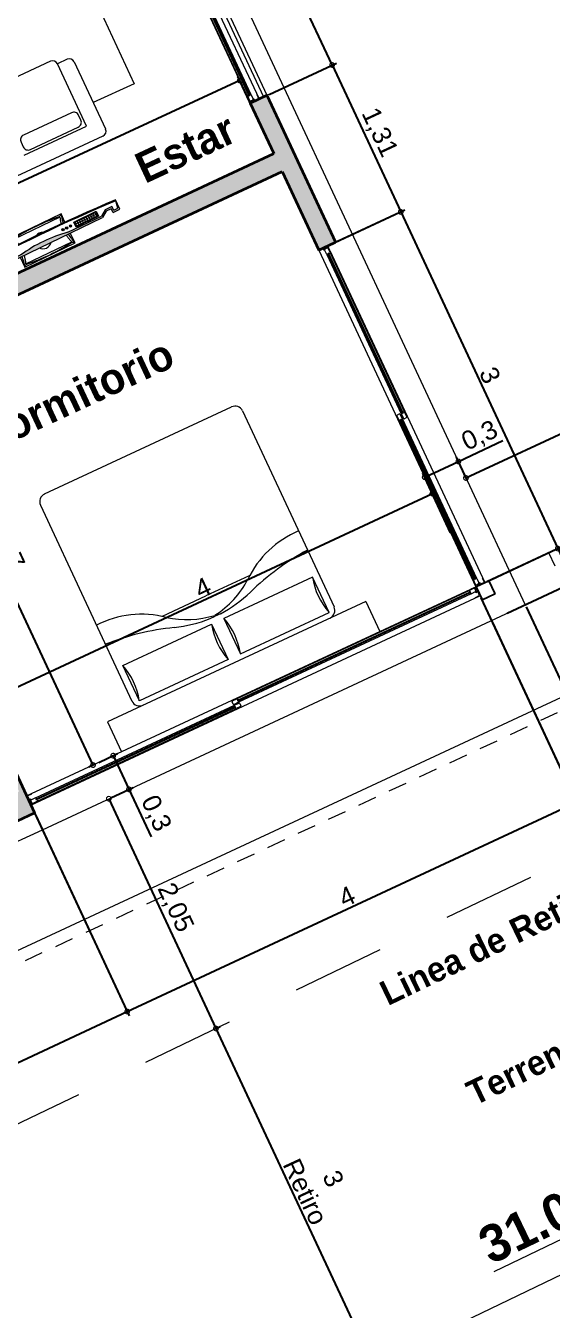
# Model space of a CAD drawing. Header units: millimetres. Extents: x 110427 to 125914, y 76277 to 76441.
# Drawn here: x 114100.36 to 114104.61, y 76373.42 to 76383.8 of the extents above; entities that cross this region are included whole.
import ezdxf

# ---------------------------------------------------------------- set-up
doc = ezdxf.new("R2010")
doc.units = ezdxf.units.MM
for name, pattern in [('CENTER', [50.8, 31.75, -6.35, 6.35, -6.35]), ('HIDDEN2', [4.7625, 3.175, -1.5875]), ('JIS_02_0.7', [1.35, 0.75, -0.6])]:
    doc.linetypes.add(name, pattern=pattern)
for name, color, linetype, lineweight in [('0.15', 6, 'Continuous', 15), ('04_CIVIL A CONSTRUIR', 250, 'Continuous', 35), ('06_CIVIL VISTAS GRUESA', 244, 'Continuous', 13), ('07_CIVIL VISTAS MEDIA', 143, 'Continuous', 9), ('08_CIVIL VISTAS FINO', 251, 'Continuous', 5), ('09_CIVIL PROYECCIONES', 230, 'JIS_02_0.7', 5), ('10_CIVIL EJES', 230, 'CENTER', 15), ('11_CARPINTERIA Y MOBILIARIO', 141, 'Continuous', 9), ('12_HATCH', 8, 'Continuous', 9), ('12_TEXTOS', 4, 'Continuous', 40), ('13_COTAS', 8, 'Continuous', 9)]:
    doc.layers.add(name, color=color, linetype=linetype, lineweight=lineweight)
doc.styles.add('JDS1', font='GOTHICB.TTF')
doc.styles.add('Swis721 BT', font='swiss.ttf')
doc.dimstyles.new('ISO-23', dxfattribs={"dimscale": 0.03, "dimtxt": 5, "dimasz": 2.5, "dimexe": 1.25, "dimexo": 0.625, "dimtad": 1, "dimtxsty": 'Swis721 BT', "dimblk": 'DOTSMALL', "dimcen": 2.5, "dimclrt": 150, "dimadec": 0, "dimazin": 0, "dimtfac": 1, "dimtmove": 0, "dimatfit": 3, "dimfxl": 0, "dimarcsym": 0})
pattern_1 = [(0, (-691.6089, -394.825658), (0, 0.02), []), (90, (-691.6089, -394.825658), (-0.02, 1e-18), [])]

# ---------------------------------------------------------------- blocks, each defined once
blk = doc.blocks.new('LCD')
at = {"lineweight": 5, "ltscale": 0.5}
for points in [[(0.211, -0.102), (0.511, -0.102), (0.559, -0.135), (0.621, -0.135), (0.621, -0.102), (0.657, -0.102), (0.67, -0.171), (0.67, -0.089), (0.609, -0.089), (0.609, -0.122), (0.563, -0.122), (0.515, -0.089), (-0.515, -0.089), (-0.563, -0.122), (-0.609, -0.122), (-0.609, -0.089), (-0.67, -0.089), (-0.67, -0.171), (-0.657, -0.102), (-0.621, -0.102), (-0.621, -0.135), (-0.559, -0.135), (-0.511, -0.102), (-0.211, -0.102, 0.093379)], [(0.67, -0.171), (0.669, -0.163, -0.02674), (-0.669, -0.163), (-0.67, -0.171, 0.026795)], [(-0.242, -0.138, 1), (-0.26, -0.138, 1)], [(-0.208, -0.138, 1), (-0.227, -0.138, 1)], [(-0.175, -0.138, 1), (-0.193, -0.138, 1)]]:
    blk.add_hatch(color=98, dxfattribs=at).paths.add_polyline_path(points)
h = blk.add_hatch(color=98, dxfattribs=at)
h.paths.add_polyline_path([(-0.49, -0.156), (-0.288, -0.156), (-0.288, -0.111), (-0.49, -0.111)])
h.paths.add_polyline_path([(-0.485, -0.151), (-0.293, -0.151), (-0.293, -0.117), (-0.485, -0.117)], flags=16)
h = blk.add_hatch(dxfattribs=at)
h.set_pattern_fill('_USER', color=256, scale=0.02, style=0, double=1, pattern_type=0)
h.set_pattern_definition(pattern_1)
h.paths.add_polyline_path([(-0.485, -0.151), (-0.293, -0.151), (-0.293, -0.117), (-0.485, -0.117)])
h = blk.add_hatch(dxfattribs=at)
h.set_pattern_fill('_USER', color=256, scale=0.02, style=0, double=1, pattern_type=0)
h.set_pattern_definition(pattern_1)
h.paths.add_polyline_path([(0.485, -0.117), (0.293, -0.117), (0.293, -0.151), (0.485, -0.151)])
at = {"lineweight": 18, "ltscale": 0.5}
for p, q in [((0.225, 0), (-0.225, 0)), ((-0.225, 0), (-0.225, -0.089)), ((0.225, -0.089), (0.225, 0)), ((-0.225, -0.187), (-0.225, -0.26)), ((0.225, -0.26), (0.225, -0.187)), ((-0.225, -0.26), (0.225, -0.26))]:
    blk.add_line(p, q, dxfattribs=at)
at = {"ltscale": 0.5}
for p, q in [((-0.609, -0.089), (-0.67, -0.089)), ((-0.67, -0.089), (-0.67, -0.171)), ((-0.657, -0.102), (-0.67, -0.171)), ((-0.621, -0.102), (-0.657, -0.102)), ((-0.621, -0.102), (-0.621, -0.135)), ((-0.609, -0.089), (-0.609, -0.122)), ((-0.563, -0.122), (-0.515, -0.089)), ((-0.559, -0.135), (-0.511, -0.102)), ((0.515, -0.089), (-0.515, -0.089)), ((-0.211, -0.102), (-0.511, -0.102)), ((0.211, -0.102), (0.511, -0.102)), ((0.559, -0.135), (0.511, -0.102)), ((0.563, -0.122), (0.515, -0.089)), ((0.67, -0.089), (0.609, -0.089)), ((0.609, -0.089), (0.609, -0.122)), ((0.621, -0.102), (0.657, -0.102)), ((0.621, -0.102), (0.621, -0.135)), ((0.657, -0.102), (0.67, -0.171)), ((0.67, -0.171), (0.67, -0.089)), ((-0.621, -0.135), (-0.559, -0.135)), ((-0.609, -0.122), (-0.563, -0.122)), ((0.621, -0.135), (0.559, -0.135)), ((0.609, -0.122), (0.563, -0.122))]:
    blk.add_line(p, q, dxfattribs=at)
at = {"linetype": 'HIDDEN2', "lineweight": 5, "ltscale": 0.5}
for p, q in [((0.205, -0.02), (-0.205, -0.02)), ((-0.205, -0.24), (0.205, -0.24))]:
    blk.add_line(p, q, dxfattribs=at)
at = {"ltscale": 0.5}
for points in [[(-0.49, -0.111), (-0.288, -0.111), (-0.288, -0.156), (-0.49, -0.156)], [(-0.485, -0.117), (-0.293, -0.117), (-0.293, -0.151), (-0.485, -0.151)], [(0.49, -0.111), (0.288, -0.111), (0.288, -0.156), (0.49, -0.156)], [(0.485, -0.117), (0.293, -0.117), (0.293, -0.151), (0.485, -0.151)]]:
    blk.add_lwpolyline(points, close=True, dxfattribs=at)
at = {"lineweight": 5, "ltscale": 0.5}
for centre in [(-0.251, -0.138), (-0.217, -0.138), (-0.184, -0.138)]:
    blk.add_circle(centre, 0.00921, dxfattribs=at)
at = {"lineweight": 18, "ltscale": 0.5}
for centre, start, end in [((-0.638, -0.13), 5.4428, 17.4923), ((0.638, -0.13), 162.5077, 174.5572), ((-0.638, -0.13), 342.5077, 352.3956), ((0.638, -0.13), 187.6044, 197.4923)]:
    blk.add_arc(centre, 0.433, start, end, dxfattribs=at)
at = {"lineweight": 5, "ltscale": 0.5}
for centre, radius, start, end in [((-0.2, 0.016), 0.03, 212.1251, 266.9871), ((0.2, 0.016), 0.03, 273.0129, 327.8749), ((0, 1.016), 1.138, 259.3305, 280.6695), ((0, -1.88), 1.877, 83.8464, 96.1536), ((0, -0.13), 0.0672, 37.6533, 142.3467), ((0, -0.13), 0.0672, 241.3543, 298.6457), ((-0.2, -0.276), 0.03, 93.0129, 147.8749), ((0, 1.62), 1.877, 263.8464, 276.1536), ((0.2, -0.276), 0.03, 32.1251, 86.9871)]:
    blk.add_arc(centre, radius, start, end, dxfattribs=at)
at = {"linetype": 'HIDDEN2', "lineweight": 5, "ltscale": 0.5}
for centre, radius, start, end in [((-0.491, -0.13), 0.306, 7.7055, 21.071), ((0.497, -0.13), 0.312, 159.3448, 172.4407), ((-0.491, -0.13), 0.306, 338.929, 349.1614), ((0.497, -0.13), 0.312, 190.6309, 200.6552)]:
    blk.add_arc(centre, radius, start, end, dxfattribs=at)
at = {"ltscale": 0.5}
for centre, start, end in [((0, 12.322), 266.9302, 273.0698), ((0, 12.33), 266.9365, 273.0635)]:
    blk.add_arc(centre, 12.511, start, end, dxfattribs=at)
blk = doc.blocks.new('_DotSmall')
at = {"color": 0, "linetype": 'ByBlock', "const_width": 0.5}
blk.add_lwpolyline([(-0.0625, 0, 1), (0.0625, 0, 1)], format="xyb", close=True, dxfattribs=at)
blk = doc.blocks.new('*D297')
at = {"layer": '13_COTAS', "color": 0, "lineweight": -2}
for p, q in [((114100.021, 76378.329), (114103.647, 76380.02)), ((114103.65, 76380.012), (114103.631, 76380.054)), ((114100.111, 76378.138), (114100.006, 76378.363))]:
    blk.add_line(p, q, dxfattribs=at)
at = {"layer": 'Defpoints', "color": 0}
for p in [(114103.647, 76380.02), (114103.658, 76379.995), (114100.119, 76378.121)]:
    blk.add_point(p, dxfattribs=at)
at = {"layer": '13_COTAS', "color": 0, "lineweight": -2, "xscale": 0.075, "yscale": 0.075, "zscale": 0.075}
for p, rotation in [((114103.647, 76380.02), 24.99999753929703), ((114100.021, 76378.329), 204.999997539297)]:
    blk.add_blockref('_DotSmall', p, dxfattribs=dict(at, rotation=rotation))
at = {"layer": '13_COTAS', "color": 150, "insert": (114101.794, 76379.259), "char_height": 0.15, "attachment_point": 5, "rotation": 25, "style": 'Swis721 BT'}
blk.add_mtext('4', dxfattribs=at)
blk = doc.blocks.new('*D243')
at = {"layer": '13_COTAS', "color": 0, "lineweight": -2}
for p, q in [((114103.857, 76380.279), (114104.217, 76380.448)), ((114103.925, 76380.133), (114103.841, 76380.313)), ((114103.794, 76379.704), (114103.569, 76380.186)), ((114103.585, 76380.152), (114103.857, 76380.279))]:
    blk.add_line(p, q, dxfattribs=at)
at = {"layer": 'Defpoints', "color": 0}
for p in [(114103.857, 76380.279), (114103.933, 76380.116), (114103.802, 76379.687)]:
    blk.add_point(p, dxfattribs=at)
at = {"layer": '13_COTAS', "color": 0, "lineweight": -2, "xscale": 0.075, "yscale": 0.075, "zscale": 0.075}
for p, rotation in [((114103.857, 76380.279), 24.99999753929703), ((114103.585, 76380.152), 204.999997539297)]:
    blk.add_blockref('_DotSmall', p, dxfattribs=dict(at, rotation=rotation))
at = {"layer": '13_COTAS', "color": 150, "insert": (114104.032, 76380.481), "char_height": 0.15, "attachment_point": 5, "rotation": 25, "style": 'Swis721 BT'}
blk.add_mtext('0,3', dxfattribs=at)
blk = doc.blocks.new('*D298')
at = {"layer": '13_COTAS', "color": 0, "lineweight": -2}
for p, q in [((114099.356, 76381.186), (114099.31, 76381.164)), ((114100.908, 76377.827), (114099.344, 76381.18)), ((114100.92, 76377.832), (114100.874, 76377.811))]:
    blk.add_line(p, q, dxfattribs=at)
at = {"layer": 'Defpoints', "color": 0}
for p in [(114099.344, 76381.18), (114099.373, 76381.194), (114100.937, 76377.84)]:
    blk.add_point(p, dxfattribs=at)
at = {"layer": '13_COTAS', "color": 0, "lineweight": -2, "xscale": 0.075, "yscale": 0.075, "zscale": 0.075}
for p, rotation in [((114099.344, 76381.18), 114.9999999997802), ((114100.908, 76377.827), 294.9999999997802)]:
    blk.add_blockref('_DotSmall', p, dxfattribs=dict(at, rotation=rotation))
at = {"layer": '13_COTAS', "color": 150, "insert": (114100.225, 76379.55), "char_height": 0.15, "attachment_point": 5, "rotation": 295, "style": 'Swis721 BT'}
blk.add_mtext('3,7', dxfattribs=at)
blk = doc.blocks.new('*D284')
at = {"layer": '13_COTAS', "color": 0, "lineweight": -2}
for p, q in [((114103.448, 76388.21), (114102.938, 76387.973)), ((114106.623, 76380.161), (114102.972, 76387.989)), ((114107.098, 76380.382), (114106.589, 76380.145))]:
    blk.add_line(p, q, dxfattribs=at)
at = {"layer": 'Defpoints', "color": 0}
for p in [(114103.465, 76388.218), (114102.972, 76387.989), (114107.115, 76380.39)]:
    blk.add_point(p, dxfattribs=at)
at = {"layer": '13_COTAS', "color": 0, "lineweight": -2, "xscale": 0.075, "yscale": 0.075, "zscale": 0.075}
for p, rotation in [((114102.972, 76387.989), 115.0000000000974), ((114106.623, 76380.161), 295.0000000000974)]:
    blk.add_blockref('_DotSmall', p, dxfattribs=dict(at, rotation=rotation))
at = {"layer": '13_COTAS', "color": 150, "insert": (114104.897, 76384.121), "char_height": 0.15, "attachment_point": 5, "rotation": 295, "style": 'Swis721 BT'}
blk.add_mtext('8,64', dxfattribs=at)
blk = doc.blocks.new('*D502')
at = {"layer": '13_COTAS', "color": 0, "lineweight": -2}
for p, q in [((114106.673, 76381.339), (114106.622, 76381.448)), ((114103.918, 76380.146), (114106.637, 76381.414)), ((114103.925, 76380.133), (114103.903, 76380.18))]:
    blk.add_line(p, q, dxfattribs=at)
at = {"layer": 'Defpoints', "color": 0}
for p in [(114106.637, 76381.414), (114106.681, 76381.322), (114103.933, 76380.116)]:
    blk.add_point(p, dxfattribs=at)
at = {"layer": '13_COTAS', "color": 0, "lineweight": -2, "xscale": 0.075, "yscale": 0.075, "zscale": 0.075}
for p, rotation in [((114106.637, 76381.414), 24.99999753929703), ((114103.918, 76380.146), 204.999997539297)]:
    blk.add_blockref('_DotSmall', p, dxfattribs=dict(at, rotation=rotation))
at = {"layer": '13_COTAS', "color": 150, "insert": (114105.237, 76380.867), "char_height": 0.15, "attachment_point": 5, "rotation": 25, "style": 'Swis721 BT'}
blk.add_mtext('3', dxfattribs=at)
blk = doc.blocks.new('*D506')
at = {"layer": '13_COTAS', "color": 0, "lineweight": -2}
for p, q in [((114100.954, 76377.848), (114101.105, 76377.919)), ((114101.071, 76377.903), (114101.198, 76377.631)), ((114101.052, 76377.563), (114101.232, 76377.647)), ((114101.198, 76377.631), (114101.377, 76377.248))]:
    blk.add_line(p, q, dxfattribs=at)
at = {"layer": 'Defpoints', "color": 0}
for p in [(114100.937, 76377.84), (114101.198, 76377.631), (114101.035, 76377.555)]:
    blk.add_point(p, dxfattribs=at)
at = {"layer": '13_COTAS', "color": 0, "lineweight": -2, "xscale": 0.075, "yscale": 0.075, "zscale": 0.075}
for p, rotation in [((114101.071, 76377.903), 114.9999989492911), ((114101.198, 76377.631), 294.9999989492911)]:
    blk.add_blockref('_DotSmall', p, dxfattribs=dict(at, rotation=rotation))
at = {"layer": '13_COTAS', "color": 150, "insert": (114101.41, 76377.434), "char_height": 0.15, "attachment_point": 5, "rotation": 295, "style": 'Swis721 BT'}
blk.add_mtext('0,3', dxfattribs=at)
blk = doc.blocks.new('*D507')
at = {"layer": '13_COTAS', "color": 0, "lineweight": -2}
for p, q in [((114101.035, 76377.555), (114101.9, 76375.699)), ((114101.052, 76377.563), (114101.069, 76377.571)), ((114101.904, 76375.701), (114101.934, 76375.715))]:
    blk.add_line(p, q, dxfattribs=at)
at = {"layer": 'Defpoints', "color": 0}
for p in [(114101.035, 76377.555), (114101.887, 76375.693), (114101.9, 76375.699)]:
    blk.add_point(p, dxfattribs=at)
at = {"layer": '13_COTAS', "color": 0, "lineweight": -2, "xscale": 0.075, "yscale": 0.075, "zscale": 0.075}
for p, rotation in [((114101.035, 76377.555), 114.9999989492911), ((114101.9, 76375.699), 294.9999989492911)]:
    blk.add_blockref('_DotSmall', p, dxfattribs=dict(at, rotation=rotation))
at = {"layer": '13_COTAS', "color": 150, "insert": (114101.567, 76376.673), "char_height": 0.15, "attachment_point": 5, "rotation": 295, "style": 'Swis721 BT'}
blk.add_mtext('2,05', dxfattribs=at)
blk = doc.blocks.new('*D508')
at = {"layer": '13_COTAS', "color": 0, "lineweight": -2}
for p, q in [((114101.9, 76375.699), (114103.168, 76372.981)), ((114101.904, 76375.701), (114101.934, 76375.715)), ((114103.18, 76372.986), (114103.134, 76372.965))]:
    blk.add_line(p, q, dxfattribs=at)
at = {"layer": 'Defpoints', "color": 0}
for p in [(114101.887, 76375.693), (114103.168, 76372.981), (114103.197, 76372.994)]:
    blk.add_point(p, dxfattribs=at)
at = {"layer": '13_COTAS', "color": 0, "lineweight": -2, "xscale": 0.075, "yscale": 0.075, "zscale": 0.075}
for p, rotation in [((114101.9, 76375.699), 114.9999989492911), ((114103.168, 76372.981), 294.9999989492911)]:
    blk.add_blockref('_DotSmall', p, dxfattribs=dict(at, rotation=rotation))
at = {"layer": '13_COTAS', "color": 150, "insert": (114102.734, 76374.433), "char_height": 0.15, "attachment_point": 5, "rotation": 295, "style": 'Swis721 BT'}
blk.add_mtext('3\\PRetiro', dxfattribs=at)
blk = doc.blocks.new('*D301')
at = {"layer": '06_CIVIL VISTAS GRUESA', "color": 0, "lineweight": -2}
for p, q in [((114100.443, 76377.424), (114101.2, 76375.802)), ((114097.731, 76374.225), (114101.184, 76375.836)), ((114096.99, 76375.814), (114097.747, 76374.191))]:
    blk.add_line(p, q, dxfattribs=at)
at = {"layer": 'Defpoints', "color": 0}
for p in [(114100.436, 76377.441), (114096.982, 76375.831), (114101.184, 76375.836)]:
    blk.add_point(p, dxfattribs=at)
at = {"layer": '06_CIVIL VISTAS GRUESA', "color": 0, "lineweight": -2, "xscale": 0.075, "yscale": 0.075, "zscale": 0.075}
for p, rotation in [((114101.184, 76375.836), 25.00000000019892), ((114097.731, 76374.225), 205.0000000001989)]:
    blk.add_blockref('_DotSmall', p, dxfattribs=dict(at, rotation=rotation))
at = {"layer": '06_CIVIL VISTAS GRUESA', "color": 150, "insert": (114099.411, 76375.13), "char_height": 0.15, "attachment_point": 5, "rotation": 25, "style": 'Swis721 BT'}
blk.add_mtext('3,81', dxfattribs=at)
blk = doc.blocks.new('*D302')
at = {"layer": '06_CIVIL VISTAS GRUESA', "color": 0, "lineweight": -2}
for p, q in [((114104.039, 76379.178), (114104.825, 76377.492)), ((114100.414, 76377.487), (114101.2, 76375.802)), ((114101.184, 76375.836), (114104.809, 76377.526))]:
    blk.add_line(p, q, dxfattribs=at)
at = {"layer": 'Defpoints', "color": 0}
for p in [(114104.031, 76379.195), (114100.406, 76377.504), (114104.809, 76377.526)]:
    blk.add_point(p, dxfattribs=at)
at = {"layer": '06_CIVIL VISTAS GRUESA', "color": 0, "lineweight": -2, "xscale": 0.075, "yscale": 0.075, "zscale": 0.075}
for p, rotation in [((114104.809, 76377.526), 24.99941188875567), ((114101.184, 76375.836), 204.9994118887556)]:
    blk.add_blockref('_DotSmall', p, dxfattribs=dict(at, rotation=rotation))
at = {"layer": '06_CIVIL VISTAS GRUESA', "color": 150, "insert": (114102.957, 76376.766), "char_height": 0.15, "attachment_point": 5, "rotation": 24.9994, "style": 'Swis721 BT'}
blk.add_mtext('4', dxfattribs=at)
blk = doc.blocks.new('*D303')
at = {"layer": '06_CIVIL VISTAS GRUESA', "color": 0, "lineweight": -2}
for p, q in [((114104.404, 76379.105), (114105.104, 76377.604)), ((114104.132, 76378.979), (114104.832, 76377.477)), ((114104.816, 76377.511), (114105.088, 76377.638))]:
    blk.add_line(p, q, dxfattribs=at)
at = {"layer": 'Defpoints', "color": 0}
for p in [(114104.396, 76379.122), (114104.124, 76378.996), (114105.088, 76377.638)]:
    blk.add_point(p, dxfattribs=at)
at = {"layer": '06_CIVIL VISTAS GRUESA', "color": 0, "lineweight": -2, "xscale": 0.075, "yscale": 0.075, "zscale": 0.075}
for p, rotation in [((114105.088, 76377.638), 24.99999999258063), ((114104.816, 76377.511), 204.9999999925807)]:
    blk.add_blockref('_DotSmall', p, dxfattribs=dict(at, rotation=rotation))
at = {"layer": '06_CIVIL VISTAS GRUESA', "color": 150, "insert": (114104.937, 76377.688), "char_height": 0.15, "attachment_point": 5, "rotation": 25, "style": 'Swis721 BT'}
blk.add_mtext('0,3', dxfattribs=at)
blk = doc.blocks.new('*D304')
at = {"layer": '06_CIVIL VISTAS GRUESA', "color": 0, "lineweight": -2}
for p, q in [((114102.329, 76383.245), (114102.872, 76383.498)), ((114102.838, 76383.482), (114103.392, 76382.295)), ((114102.882, 76382.058), (114103.426, 76382.311))]:
    blk.add_line(p, q, dxfattribs=at)
at = {"layer": 'Defpoints', "color": 0}
for p in [(114102.312, 76383.237), (114103.392, 76382.295), (114102.865, 76382.05)]:
    blk.add_point(p, dxfattribs=at)
at = {"layer": '06_CIVIL VISTAS GRUESA', "color": 0, "lineweight": -2, "xscale": 0.075, "yscale": 0.075, "zscale": 0.075}
for p, rotation in [((114102.838, 76383.482), 115.0000000027779), ((114103.392, 76382.295), 295.0000000027779)]:
    blk.add_blockref('_DotSmall', p, dxfattribs=dict(at, rotation=rotation))
at = {"layer": '06_CIVIL VISTAS GRUESA', "color": 150, "insert": (114103.214, 76382.935), "char_height": 0.15, "attachment_point": 5, "rotation": 295, "style": 'Swis721 BT'}
blk.add_mtext('1,31', dxfattribs=at)
blk = doc.blocks.new('*D305')
at = {"layer": '06_CIVIL VISTAS GRUESA', "color": 0, "lineweight": -2}
for p, q in [((114102.819, 76382.028), (114103.426, 76382.311)), ((114103.392, 76382.295), (114104.659, 76379.576)), ((114104.087, 76379.309), (114104.693, 76379.592))]:
    blk.add_line(p, q, dxfattribs=at)
at = {"layer": 'Defpoints', "color": 0}
for p in [(114102.802, 76382.02), (114104.659, 76379.576), (114104.07, 76379.301)]:
    blk.add_point(p, dxfattribs=at)
at = {"layer": '06_CIVIL VISTAS GRUESA', "color": 0, "lineweight": -2, "xscale": 0.075, "yscale": 0.075, "zscale": 0.075}
for p, rotation in [((114103.392, 76382.295), 115.0008319876607), ((114104.659, 76379.576), 295.0008319876608)]:
    blk.add_blockref('_DotSmall', p, dxfattribs=dict(at, rotation=rotation))
at = {"layer": '06_CIVIL VISTAS GRUESA', "color": 150, "insert": (114104.112, 76380.976), "char_height": 0.15, "attachment_point": 5, "rotation": 295.0008, "style": 'Swis721 BT'}
blk.add_mtext('3', dxfattribs=at)
blk = doc.blocks.new('*D306')
at = {"layer": '06_CIVIL VISTAS GRUESA', "color": 0, "lineweight": -2}
for p, q in [((114104.123, 76379.326), (114104.693, 76379.592)), ((114104.659, 76379.576), (114104.786, 76379.304)), ((114104.25, 76379.054), (114104.82, 76379.32))]:
    blk.add_line(p, q, dxfattribs=at)
at = {"layer": 'Defpoints', "color": 0}
for p in [(114104.106, 76379.318), (114104.786, 76379.304), (114104.233, 76379.046)]:
    blk.add_point(p, dxfattribs=at)
at = {"layer": '06_CIVIL VISTAS GRUESA', "color": 0, "lineweight": -2, "xscale": 0.075, "yscale": 0.075, "zscale": 0.075}
for p, rotation in [((114104.659, 76379.576), 115.0000000033583), ((114104.786, 76379.304), 295.0000000033583)]:
    blk.add_blockref('_DotSmall', p, dxfattribs=dict(at, rotation=rotation))
at = {"layer": '06_CIVIL VISTAS GRUESA', "color": 150, "insert": (114104.822, 76379.486), "char_height": 0.15, "attachment_point": 5, "rotation": 295, "style": 'Swis721 BT'}
blk.add_mtext('0,3', dxfattribs=at)
blk = doc.blocks.new('*D307')
at = {"layer": '06_CIVIL VISTAS GRUESA', "color": 0, "lineweight": -2}
for p, q in [((114099.692, 76388.9), (114100.235, 76389.154)), ((114102.838, 76383.482), (114100.201, 76389.138)), ((114102.329, 76383.245), (114102.872, 76383.498))]:
    blk.add_line(p, q, dxfattribs=at)
at = {"layer": 'Defpoints', "color": 0}
for p in [(114100.201, 76389.138), (114099.675, 76388.892), (114102.312, 76383.237)]:
    blk.add_point(p, dxfattribs=at)
at = {"layer": '06_CIVIL VISTAS GRUESA', "color": 0, "lineweight": -2, "xscale": 0.075, "yscale": 0.075, "zscale": 0.075}
for p, rotation in [((114100.201, 76389.138), 114.9999999993266), ((114102.838, 76383.482), 294.9999999993266)]:
    blk.add_blockref('_DotSmall', p, dxfattribs=dict(at, rotation=rotation))
at = {"layer": '06_CIVIL VISTAS GRUESA', "color": 150, "insert": (114101.618, 76386.356), "char_height": 0.15, "attachment_point": 5, "rotation": 295, "style": 'Swis721 BT'}
blk.add_mtext('6,24', dxfattribs=at)
blk = doc.blocks.new('*D430')
at = {"layer": '13_COTAS', "color": 0, "lineweight": -2}
for p, q in [((114102.093, 76383.356), (114098.463, 76381.675)), ((114102.358, 76382.783), (114102.077, 76383.39)), ((114098.729, 76381.101), (114098.447, 76381.709))]:
    blk.add_line(p, q, dxfattribs=at)
at = {"layer": 'Defpoints', "color": 0}
for p in [(114102.366, 76382.766), (114098.463, 76381.675), (114098.737, 76381.084)]:
    blk.add_point(p, dxfattribs=at)
at = {"layer": '13_COTAS', "color": 0, "lineweight": -2, "xscale": 0.075, "yscale": 0.075, "zscale": 0.075}
for p, rotation in [((114102.093, 76383.356), 24.85521813341189), ((114098.463, 76381.675), 204.8552181334119)]:
    blk.add_blockref('_DotSmall', p, dxfattribs=dict(at, rotation=rotation))
at = {"layer": '13_COTAS', "color": 150, "insert": (114100.245, 76382.587), "char_height": 0.12, "attachment_point": 5, "rotation": 24.8552, "style": 'Swis721 BT'}
blk.add_mtext('4', dxfattribs=at)

msp = doc.modelspace()

# ---------------------------------------------------------------- hatches: boundary and pattern name
at = {"layer": '12_HATCH'}
h = msp.add_hatch(color=1, dxfattribs=at)
h.dxf.hatch_style = 1
h.paths.add_polyline_path([(114102.312, 76383.237), (114102.176, 76383.174), (114102.366, 76382.766), (114098.741, 76381.075), (114098.61, 76381.356), (114098.465, 76381.289), (114098.659, 76380.872), (114102.434, 76382.621), (114102.729, 76381.986), (114102.865, 76382.05)])
h = msp.add_hatch(color=1, dxfattribs=at)
h.dxf.hatch_style = 1
h.paths.add_polyline_path([(114100.436, 76377.441), (114100.119, 76378.121), (114100.082, 76378.104), (114100.31, 76377.615), (114100.238, 76377.581), (114100.01, 76378.07), (114099.974, 76378.053), (114100.227, 76377.509), (114097.377, 76376.18), (114097.082, 76376.812), (114096.937, 76376.744), (114097.232, 76376.113), (114096.919, 76375.967), (114096.982, 76375.831)])

# ---------------------------------------------------------------- linework, layer by layer
at = {"layer": '0.15'}
msp.add_line((114094.62, 76373.681), (114113.616, 76382.539), dxfattribs=at)
at = {"layer": '04_CIVIL A CONSTRUIR'}
for p, q in [((114102.176, 76383.174), (114102.312, 76383.237)), ((114102.312, 76383.237), (114102.865, 76382.05)), ((114102.176, 76383.174), (114102.366, 76382.766)), ((114098.741, 76381.075), (114102.366, 76382.766)), ((114098.799, 76380.926), (114102.434, 76382.621)), ((114102.434, 76382.621), (114102.73, 76381.986)), ((114102.729, 76381.986), (114102.865, 76382.05)), ((114102.73, 76381.986), (114102.865, 76382.05)), ((114102.73, 76381.986), (114102.865, 76382.05)), ((114100.119, 76378.121), (114100.436, 76377.441)), ((114096.982, 76375.831), (114100.436, 76377.441))]:
    msp.add_line(p, q, dxfattribs=at)
at = {"layer": '07_CIVIL VISTAS MEDIA'}
for p, q in [((114101.331, 76384.986), (114102.176, 76383.174)), ((114101.403, 76385.02), (114102.248, 76383.208)), ((114102.156, 76383.23), (114101.767, 76384.064)), ((114101.778, 76384.068), (114102.166, 76383.234)), ((114101.785, 76384.072), (114102.173, 76383.238)), ((114102.184, 76383.241), (114101.795, 76384.077)), ((114102.174, 76383.192), (114102.157, 76383.229)), ((114102.159, 76383.235), (114102.163, 76383.237)), ((114102.159, 76383.21), (114102.162, 76383.211)), ((114102.159, 76383.21), (114102.176, 76383.174)), ((114102.162, 76383.211), (114102.177, 76383.179)), ((114102.166, 76383.233), (114102.164, 76383.237)), ((114102.166, 76383.234), (114102.173, 76383.238)), ((114102.166, 76383.233), (114102.175, 76383.237)), ((114102.177, 76383.244), (114102.173, 76383.242)), ((114102.173, 76383.241), (114102.175, 76383.237)), ((114102.209, 76383.192), (114102.178, 76383.178)), ((114102.198, 76383.199), (114102.18, 76383.19)), ((114102.184, 76383.241), (114102.201, 76383.205)), ((114102.202, 76383.208), (114102.205, 76383.209)), ((114102.202, 76383.208), (114102.209, 76383.194)), ((114102.205, 76383.209), (114102.212, 76383.195)), ((114102.244, 76383.209), (114102.213, 76383.194)), ((114102.232, 76383.244), (114102.229, 76383.243)), ((114102.229, 76383.243), (114102.244, 76383.21)), ((114102.232, 76383.244), (114102.248, 76383.208)), ((114102.734, 76381.985), (114102.765, 76381.999)), ((114102.749, 76381.951), (114102.734, 76381.984)), ((114102.746, 76381.95), (114102.749, 76381.951)), ((114102.773, 76381.984), (114102.766, 76381.999)), ((114102.769, 76382.002), (114102.8, 76382.016)), ((114102.776, 76381.986), (114102.769, 76382)), ((114102.776, 76381.986), (114102.773, 76381.984)), ((114102.794, 76381.952), (114102.777, 76381.989)), ((114102.779, 76381.995), (114102.798, 76382.004)), ((114102.794, 76381.952), (114103.395, 76380.664)), ((114102.816, 76381.983), (114102.801, 76382.015)), ((114102.801, 76381.95), (114102.804, 76381.952)), ((114102.819, 76381.984), (114102.802, 76382.02)), ((114102.812, 76381.961), (114102.803, 76381.957)), ((114102.805, 76381.953), (114102.803, 76381.957)), ((114102.804, 76382.002), (114102.821, 76381.965)), ((114102.812, 76381.96), (114102.804, 76381.956)), ((114103.405, 76380.669), (114102.804, 76381.956)), ((114102.812, 76381.961), (114102.814, 76381.957)), ((114103.412, 76380.673), (114102.812, 76381.96)), ((114102.819, 76381.959), (114102.815, 76381.957)), ((114102.819, 76381.984), (114102.816, 76381.983)), ((114102.819, 76381.984), (114104.07, 76379.301)), ((114102.821, 76381.965), (114103.423, 76380.677)), ((114103.361, 76380.648), (114103.378, 76380.611)), ((114103.381, 76380.663), (114103.363, 76380.654)), ((114103.978, 76379.324), (114103.378, 76380.611)), ((114103.384, 76380.609), (114103.388, 76380.611)), ((114103.387, 76380.616), (114103.396, 76380.62)), ((114103.387, 76380.616), (114103.388, 76380.612)), ((114103.405, 76380.624), (114103.388, 76380.66)), ((114103.388, 76380.615), (114103.395, 76380.619)), ((114103.388, 76380.615), (114103.988, 76379.328)), ((114103.395, 76380.664), (114103.413, 76380.628)), ((114103.395, 76380.619), (114103.995, 76379.331)), ((114103.397, 76380.616), (114103.396, 76380.62)), ((114103.398, 76380.671), (114103.402, 76380.672)), ((114103.402, 76380.617), (114103.399, 76380.616)), ((114103.403, 76380.672), (114103.405, 76380.668)), ((114103.412, 76380.673), (114103.405, 76380.669)), ((114103.413, 76380.672), (114103.405, 76380.668)), ((114104.005, 76379.335), (114103.405, 76380.624)), ((114103.416, 76380.679), (114103.412, 76380.677)), ((114103.413, 76380.672), (114103.412, 76380.676)), ((114103.419, 76380.625), (114103.437, 76380.634)), ((114103.44, 76380.64), (114103.423, 76380.677)), ((114103.984, 76379.255), (114103.947, 76379.238)), ((114103.961, 76379.251), (114103.998, 76379.267)), ((114103.961, 76379.251), (114103.963, 76379.248)), ((114103.963, 76379.248), (114103.995, 76379.263)), ((114103.995, 76379.286), (114103.978, 76379.323)), ((114103.98, 76379.329), (114103.984, 76379.331)), ((114103.98, 76379.304), (114103.983, 76379.305)), ((114103.98, 76379.304), (114103.997, 76379.267)), ((114103.983, 76379.305), (114103.998, 76379.272)), ((114103.987, 76379.327), (114103.986, 76379.33)), ((114103.987, 76379.327), (114103.996, 76379.331)), ((114103.988, 76379.328), (114103.995, 76379.331)), ((114103.999, 76379.234), (114103.99, 76379.252)), ((114103.994, 76379.334), (114103.996, 76379.331)), ((114103.999, 76379.338), (114103.995, 76379.336)), ((114104.011, 76379.232), (114103.996, 76379.263)), ((114104.03, 76379.286), (114104, 76379.272)), ((114104.02, 76379.292), (114104.002, 76379.284)), ((114104.005, 76379.335), (114104.022, 76379.299)), ((114104.024, 76379.302), (114104.027, 76379.303)), ((114104.024, 76379.302), (114104.031, 76379.287)), ((114104.027, 76379.303), (114104.033, 76379.289)), ((114104.065, 76379.302), (114104.035, 76379.288)), ((114104.053, 76379.337), (114104.05, 76379.336)), ((114104.05, 76379.336), (114104.065, 76379.304)), ((114104.053, 76379.337), (114104.07, 76379.301)), ((114100.406, 76377.504), (114104.031, 76379.195)), ((114103.946, 76379.237), (114102.07, 76378.362)), ((114102.075, 76378.352), (114103.951, 76379.227)), ((114102.079, 76378.345), (114103.954, 76379.22)), ((114103.96, 76379.211), (114102.082, 76378.334)), ((114103.945, 76379.231), (114103.947, 76379.227)), ((114103.952, 76379.229), (114103.948, 76379.227)), ((114103.951, 76379.227), (114103.954, 76379.22)), ((114103.952, 76379.229), (114103.956, 76379.22)), ((114103.952, 76379.218), (114103.956, 76379.22)), ((114103.953, 76379.213), (114103.952, 76379.217)), ((114103.96, 76379.211), (114103.996, 76379.228)), ((114103.994, 76379.181), (114104.026, 76379.196)), ((114103.995, 76379.178), (114103.994, 76379.181)), ((114103.995, 76379.178), (114104.031, 76379.195)), ((114103.996, 76379.224), (114104.01, 76379.231)), ((114103.996, 76379.224), (114103.997, 76379.221)), ((114103.997, 76379.221), (114104.011, 76379.228)), ((114104.027, 76379.197), (114104.013, 76379.228)), ((114102.039, 76378.32), (114102.031, 76378.338)), ((114102.033, 76378.345), (114102.07, 76378.362)), ((114102.082, 76378.334), (114102.046, 76378.317)), ((114102.049, 76378.31), (114102.086, 76378.327)), ((114102.074, 76378.352), (114102.077, 76378.354)), ((114102.074, 76378.352), (114102.078, 76378.344)), ((114102.075, 76378.352), (114102.079, 76378.345)), ((114102.076, 76378.359), (114102.078, 76378.355)), ((114102.082, 76378.345), (114102.078, 76378.344)), ((114102.085, 76378.341), (114102.083, 76378.345)), ((114102.092, 76378.324), (114102.101, 76378.306)), ((114100.444, 76377.561), (114102.049, 76378.31)), ((114102.053, 76378.299), (114100.449, 76377.552)), ((114102.057, 76378.292), (114100.452, 76377.545)), ((114100.456, 76377.534), (114102.062, 76378.283)), ((114102.047, 76378.303), (114102.049, 76378.299)), ((114102.05, 76378.299), (114102.054, 76378.301)), ((114102.057, 76378.292), (114102.053, 76378.299)), ((114102.058, 76378.292), (114102.054, 76378.301)), ((114102.058, 76378.292), (114102.054, 76378.29)), ((114102.056, 76378.285), (114102.054, 76378.289)), ((114102.099, 76378.3), (114102.062, 76378.283)), ((114100.41, 76377.591), (114100.377, 76377.576)), ((114100.408, 76377.594), (114100.41, 76377.591)), ((114100.377, 76377.575), (114100.391, 76377.544)), ((114100.407, 76377.551), (114100.392, 76377.544)), ((114100.408, 76377.548), (114100.393, 76377.541)), ((114100.393, 76377.54), (114100.407, 76377.509)), ((114100.405, 76377.538), (114100.413, 76377.52)), ((114100.442, 76377.521), (114100.406, 76377.504)), ((114100.444, 76377.561), (114100.407, 76377.544)), ((114100.408, 76377.548), (114100.407, 76377.551)), ((114100.441, 76377.524), (114100.408, 76377.509)), ((114100.42, 76377.517), (114100.456, 76377.534)), ((114100.442, 76377.521), (114100.441, 76377.524)), ((114100.451, 76377.554), (114100.448, 76377.552)), ((114100.452, 76377.543), (114100.448, 76377.552)), ((114100.452, 76377.545), (114100.449, 76377.552)), ((114100.45, 76377.559), (114100.452, 76377.555)), ((114100.452, 76377.543), (114100.455, 76377.545)), ((114100.459, 76377.541), (114100.457, 76377.545))]:
    msp.add_line(p, q, dxfattribs=at)
msp.add_lwpolyline([(114104.048, 76379.159), (114104.157, 76379.209), (114104.106, 76379.318), (114103.997, 76379.267)], close=True, dxfattribs=at)
msp.add_lwpolyline([(114104.054, 76379.167), (114104.147, 76379.21, 0.414214), (114104.149, 76379.216), (114104.106, 76379.308, 0.414214), (114104.1, 76379.31), (114104.007, 76379.267, 0.414214), (114104.005, 76379.261), (114104.048, 76379.169, 0.414214)], format="xyb", close=True, dxfattribs=at)
for centre, radius, start, end in [((114102.161, 76383.231), 0.0049, 115.0152, 205.0152), ((114102.174, 76383.241), 0.001, 115.0152, 205.0152), ((114102.178, 76383.194), 0.00488, 205.0152, 295.0152), ((114102.179, 76383.239), 0.00488, 25.0152, 115.0152), ((114102.196, 76383.203), 0.00488, 295.0152, 25.0152), ((114102.208, 76383.193), 0.001, 295.0152, 25.0152), ((114102.213, 76383.195), 0.001, 205.0152, 295.0152), ((114102.243, 76383.209), 0.001, 295.0152, 25.0152), ((114102.178, 76383.179), 0.001, 205.0152, 295.0152), ((114102.735, 76381.984), 0.001, 115.0152, 205.0152), ((114102.765, 76381.999), 0.001, 25.0152, 115.0152), ((114102.77, 76382.001), 0.001, 115.0152, 205.0152), ((114102.782, 76381.991), 0.00488, 115.0152, 205.0152), ((114102.799, 76381.954), 0.00488, 205.0152, 295.0152), ((114102.8, 76381.999), 0.00488, 25.0152, 115.0152), ((114102.8, 76382.015), 0.001, 25.0152, 115.0152), ((114102.804, 76381.953), 0.001, 295.0152, 25.0152), ((114102.817, 76381.963), 0.0049, 295.0152, 25.0152), ((114103.365, 76380.65), 0.00488, 115.0152, 205.0152), ((114103.382, 76380.613), 0.0049, 205.0152, 295.0152), ((114103.383, 76380.658), 0.00488, 25.0152, 115.0152), ((114103.4, 76380.666), 0.00488, 115.0152, 205.0152), ((114103.398, 76380.617), 0.001, 205.0152, 295.0152), ((114103.402, 76380.671), 0.001, 25.0152, 115.0152), ((114103.4, 76380.622), 0.00488, 295.0152, 25.0152), ((114103.417, 76380.63), 0.00488, 205.0152, 295.0152), ((114103.418, 76380.675), 0.0049, 25.0152, 115.0152), ((114103.435, 76380.638), 0.00488, 295.0152, 25.0152), ((114103.982, 76379.325), 0.0049, 115.0152, 205.0152), ((114103.986, 76379.25), 0.00488, 24.9848, 114.9848), ((114103.995, 76379.335), 0.001, 115.0152, 205.0152), ((114103.999, 76379.288), 0.00488, 205.0152, 295.0152), ((114103.996, 76379.262), 0.001, 24.9848, 114.9848), ((114103.999, 76379.273), 0.001, 205.0152, 295.0152), ((114104.001, 76379.333), 0.00488, 25.0152, 115.0152), ((114104.018, 76379.297), 0.00488, 295.0152, 25.0152), ((114104.03, 76379.287), 0.001, 295.0152, 25.0152), ((114104.034, 76379.289), 0.001, 205.0152, 295.0152), ((114104.065, 76379.303), 0.001, 295.0152, 25.0152), ((114103.949, 76379.233), 0.0049, 114.9848, 204.9848), ((114103.953, 76379.217), 0.001, 114.9848, 204.9848), ((114103.958, 76379.215), 0.00488, 204.9848, 294.9848), ((114103.994, 76379.232), 0.00488, 294.9848, 24.9848), ((114104.01, 76379.232), 0.001, 294.9848, 24.9848), ((114104.012, 76379.227), 0.001, 24.9848, 114.9848), ((114104.026, 76379.197), 0.001, 294.9848, 24.9848), ((114102.035, 76378.34), 0.00488, 114.9848, 204.9848), ((114102.044, 76378.322), 0.00488, 204.9848, 294.9848), ((114102.072, 76378.357), 0.0049, 24.9848, 114.9848), ((114102.082, 76378.344), 0.001, 24.9848, 114.9848), ((114102.08, 76378.339), 0.00488, 294.9848, 24.9848), ((114102.088, 76378.322), 0.00488, 24.9848, 114.9848), ((114102.052, 76378.305), 0.00488, 114.9848, 204.9848), ((114102.05, 76378.3), 0.001, 204.9848, 294.9848), ((114102.06, 76378.287), 0.0049, 204.9848, 294.9848), ((114102.097, 76378.304), 0.00488, 294.9848, 24.9848), ((114100.377, 76377.575), 0.001, 114.9848, 204.9848), ((114100.392, 76377.545), 0.001, 204.9848, 294.9848), ((114100.394, 76377.54), 0.001, 114.9848, 204.9848), ((114100.409, 76377.54), 0.00488, 114.9848, 204.9848), ((114100.408, 76377.51), 0.001, 204.9848, 294.9848), ((114100.418, 76377.522), 0.00488, 204.9848, 294.9848), ((114100.446, 76377.557), 0.00488, 24.9848, 114.9848), ((114100.451, 76377.555), 0.001, 294.9848, 24.9848), ((114100.454, 76377.539), 0.0049, 294.9848, 24.9848)]:
    msp.add_arc(centre, radius, start, end, dxfattribs=at)
at = {"layer": '07_CIVIL VISTAS MEDIA', "extrusion": (-7.105e-10, 6.55595e-08, 1)}
for centre in [(114102.163, 76383.236, 0.005), (114103.985, 76379.33, 0.005)]:
    msp.add_arc(centre, 0.001, 25.0152, 115.0152, dxfattribs=at)
at = {"layer": '07_CIVIL VISTAS MEDIA', "extrusion": (7.105e-10, -6.55595e-08, 1)}
msp.add_arc((114102.815, 76381.958, -0.005), 0.001, 205.0152, 295.0152, dxfattribs=at)
at = {"layer": '07_CIVIL VISTAS MEDIA', "extrusion": (4.97875e-08, -4.26587e-08, 1)}
msp.add_arc((114103.388, 76380.612, 0.002), 0.001, 295.0152, 25.0152, dxfattribs=at)
at = {"layer": '07_CIVIL VISTAS MEDIA', "extrusion": (-4.97875e-08, 4.26587e-08, 1)}
msp.add_arc((114103.413, 76380.676, -0.002), 0.001, 115.0152, 205.0152, dxfattribs=at)
at = {"layer": '07_CIVIL VISTAS MEDIA', "extrusion": (-4.26851e-08, -4.97648e-08, 1)}
msp.add_arc((114103.948, 76379.228, -0.009), 0.001, 204.9848, 294.9848, dxfattribs=at)
at = {"layer": '07_CIVIL VISTAS MEDIA', "extrusion": (6.55599e-08, 6.75634e-10, 1)}
msp.add_arc((114102.077, 76378.355, 0.008), 0.001, 294.9848, 24.9848, dxfattribs=at)
at = {"layer": '07_CIVIL VISTAS MEDIA', "extrusion": (-6.55599e-08, -6.75634e-10, 1)}
msp.add_arc((114102.055, 76378.289, -0.008), 0.001, 114.9848, 204.9848, dxfattribs=at)
at = {"layer": '07_CIVIL VISTAS MEDIA', "extrusion": (4.26851e-08, 4.97648e-08, 1)}
msp.add_arc((114100.456, 76377.544, 0.009), 0.001, 24.9848, 114.9848, dxfattribs=at)
at = {"layer": '08_CIVIL VISTAS FINO'}
for p, q in [((114099.688, 76389.218), (114102.448, 76383.3)), ((114099.552, 76389.155), (114102.312, 76383.237)), ((114101.439, 76385.037), (114102.285, 76383.224))]:
    msp.add_line(p, q, dxfattribs=at)
at = {"layer": '09_CIVIL PROYECCIONES'}
msp.add_line((114090.385, 76370.16), (114113.645, 76381.349), dxfattribs=at)
at = {"layer": '09_CIVIL PROYECCIONES', "ltscale": 2}
msp.add_line((114104.587, 76379.542), (114104.269, 76379.394), dxfattribs=at)
at = {"layer": '09_CIVIL PROYECCIONES', "ltscale": 0.2}
for p, q in [((114105.094, 76378.455), (114104.587, 76379.542)), ((114097.426, 76374.879), (114105.094, 76378.455))]:
    msp.add_line(p, q, dxfattribs=at)
at = {"layer": '10_CIVIL EJES'}
msp.add_line((114087.701, 76365.54), (114118.973, 76380.583), dxfattribs=at)
at = {"layer": '11_CARPINTERIA Y MOBILIARIO'}
for p, q in [((114100.959, 76383.932), (114101.239, 76383.331)), ((114100.565, 76383.512), (114100.138, 76383.313)), ((114100.699, 76383.528), (114100.621, 76383.491)), ((114100.756, 76383.507), (114101.009, 76382.965)), ((114100.856, 76382.988), (114100.621, 76383.491)), ((114101.239, 76383.331), (114100.909, 76383.178)), ((114102.312, 76383.237), (114102.448, 76383.3)), ((114102.448, 76383.3), (114104.396, 76379.122)), ((114100.353, 76382.753), (114100.856, 76382.988)), ((114100.988, 76382.908), (114099.322, 76382.131)), ((114102.73, 76381.986), (114103.997, 76379.267)), ((114100.516, 76380.017), (114102.025, 76380.72)), ((114102.115, 76380.687), (114102.854, 76379.104)), ((114100.484, 76379.927), (114101.222, 76378.343)), ((114102.168, 76379.356), (114101.819, 76379.193)), ((114100.372, 76377.577), (114103.997, 76379.267)), ((114102.68, 76379.346), (114101.964, 76379.012)), ((114102.813, 76379.06), (114102.68, 76379.346)), ((114103.109, 76379.148), (114101.024, 76378.176)), ((114101.47, 76379.03), (114101.819, 76379.193)), ((114103.109, 76379.148), (114103.222, 76378.906)), ((114100.499, 76377.305), (114104.396, 76379.122)), ((114101.938, 76379.049), (114101.895, 76379.03)), ((114102.097, 76378.726), (114102.813, 76379.06)), ((114101.149, 76378.632), (114101.864, 76378.965)), ((114101.853, 76379.01), (114101.895, 76379.03)), ((114101.864, 76378.965), (114101.998, 76378.68)), ((114101.964, 76379.012), (114102.097, 76378.726)), ((114101.282, 76378.346), (114101.149, 76378.632)), ((114101.998, 76378.68), (114101.282, 76378.346)), ((114101.024, 76378.176), (114101.137, 76377.934)), ((114097.046, 76375.695), (114100.499, 76377.305))]:
    msp.add_line(p, q, dxfattribs=at)
msp.add_lwpolyline([(114100.81, 76383.037), (114100.792, 76383.076, 0.414214), (114100.735, 76383.096), (114100.347, 76382.916, 0.414214), (114100.327, 76382.859), (114100.345, 76382.82, 0.414214), (114100.402, 76382.799), (114100.789, 76382.98, 0.414214)], format="xyb", close=True, dxfattribs=at)
for centre, radius, start, end in [((114100.583, 76383.473), 0.0428, 25, 115), ((114100.717, 76383.489), 0.0428, 25, 115), ((114100.97, 76382.946), 0.0428, 295, 25), ((114102.054, 76380.659), 0.0675, 25, 115), ((114100.545, 76379.955), 0.0675, 115, 205), ((114102.87, 76378.99), 0.788, 112.5606, 154.7538), ((114103.616, 76377.755), 2.055, 118.3855, 134.3574), ((114101.465, 76379.694), 0.784, 303.0239, 332.02), ((114103.236, 76379.431), 0.563, 188.7398, 221.2602), ((114101.377, 76380.08), 1.173, 298.5556, 313.1762), ((114101.299, 76378.257), 0.788, 75.2462, 117.4394), ((114102.792, 76379.075), 0.0675, 295, 25), ((114101.765, 76376.892), 2.055, 95.6426, 111.6145), ((114101.663, 76379.786), 0.784, 257.98, 286.9761), ((114101.424, 76380.102), 1.173, 276.8238, 291.4444), ((114102.421, 76379.051), 0.563, 188.7398, 221.2602), ((114101.541, 76378.641), 0.563, 8.7398, 41.2602), ((114100.725, 76378.26), 0.563, 8.7398, 41.2602), ((114101.284, 76378.372), 0.0675, 205, 295)]:
    msp.add_arc(centre, radius, start, end, dxfattribs=at)
at = {"layer": '13_COTAS'}
for p, q in [((114104.1, 76380.231), (114104.392, 76380.367)), ((114102.35, 76374.734), (114102.718, 76373.945))]:
    msp.add_line(p, q, dxfattribs=at)

# ---------------------------------------------------------------- block references
at = {"layer": '11_CARPINTERIA Y MOBILIARIO', "rotation": 205.7322691667772}
msp.add_blockref('LCD', (114100.56, 76381.947), dxfattribs=at)

# ---------------------------------------------------------------- texts
at = {"layer": '12_TEXTOS', "char_height": 0.25, "width": 2.74107, "attachment_point": 8, "rotation": 25.0003, "style": 'JDS1'}
for s, insert in [('Estar', (114101.708, 76382.694)), ('Dormitorio', (114100.814, 76380.693))]:
    msp.add_mtext(s, dxfattribs=dict(at, insert=insert))
at = {"layer": '13_COTAS', "color": 150, "attachment_point": 5, "rotation": 25.6896, "style": 'JDS1'}
for s, insert, char_height, width in [('\\A1;Linea de Retiro', (114104.116, 76376.387), 0.2, 6.27387), ('\\A1;Terreno Absorbente', (114105.096, 76375.715), 0.2, 6.27387), ('\\A1;{\\L31.02}', (114104.507, 76374.14), 0.3, 1.68275)]:
    msp.add_mtext(s, dxfattribs=dict(at, insert=insert, char_height=char_height, width=width))

# ---------------------------------------------------------------- dimensions: what is measured, and where the dimension line sits
at = {"layer": '06_CIVIL VISTAS GRUESA'}
for p1, p2, distance, picture, middle in [((114102.312, 76383.237), (114099.675, 76388.892), -0.58, '*D307', (114101.618, 76386.356)), ((114102.312, 76383.237), (114102.865, 76382.05), 0.58, '*D304', (114103.214, 76382.935)), ((114102.802, 76382.02), (114104.07, 76379.301), 0.651, '*D305', (114104.112, 76380.976)), ((114100.406, 76377.504), (114104.031, 76379.195), -1.841, '*D302', (114102.957, 76376.766)), ((114096.982, 76375.831), (114100.436, 76377.441), -1.771, '*D301', (114099.411, 76375.13))]:
    dim = msp.add_aligned_dim(p1=p1, p2=p2, distance=distance, dimstyle='ISO-23', override={"dimfxl": 100, "dimarcsym": 2}, dxfattribs=at)
    dim.commit()
    dim.dimension.update_dxf_attribs({"geometry": picture, "text_midpoint": middle})
for base, p1, p2, angle, picture, middle in [((114104.786, 76379.304), (114104.106, 76379.318), (114104.233, 76379.046), 295, '*D306', (114104.723, 76379.44)), ((114105.088, 76377.638), (114104.124, 76378.996), (114104.396, 76379.122), 25, '*D303', (114104.983, 76377.589))]:
    dim = msp.add_linear_dim(base=base, p1=p1, p2=p2, angle=angle, dimstyle='ISO-23', override={"dimfxl": 100, "dimarcsym": 2}, dxfattribs=at)
    dim.commit()
    dim.dimension.update_dxf_attribs({"geometry": picture, "text_midpoint": middle, "dimtype": 161})
at = {"layer": '13_COTAS'}
for p1, p2, distance, picture, middle in [((114107.115, 76380.39), (114103.465, 76388.218), 0.543, '*D284', (114104.897, 76384.121)), ((114100.937, 76377.84), (114099.373, 76381.194), 0.032, '*D298', (114100.225, 76379.55))]:
    dim = msp.add_aligned_dim(p1=p1, p2=p2, distance=distance, dimstyle='ISO-23', dxfattribs=at)
    dim.commit()
    dim.dimension.update_dxf_attribs({"geometry": picture, "text_midpoint": middle})
dim = msp.add_aligned_dim(p1=(114102.366, 76382.766), p2=(114098.737, 76381.084), distance=-0.65, dimstyle='ISO-23', override={"dimtxt": 4}, dxfattribs=at)
dim.commit()
dim.dimension.update_dxf_attribs({"geometry": '*D430', "text_midpoint": (114100.245, 76382.587)})
for base, p1, p2, angle, picture, middle in [((114106.637, 76381.414), (114103.933, 76380.116), (114106.681, 76381.322), 205, '*D502', (114105.237, 76380.867)), ((114103.647, 76380.02), (114100.119, 76378.121), (114103.658, 76379.995), 205, '*D297', (114101.794, 76379.259)), ((114101.9, 76375.699), (114101.035, 76377.555), (114101.887, 76375.693), 295, '*D507', (114101.567, 76376.673))]:
    dim = msp.add_linear_dim(base=base, p1=p1, p2=p2, angle=angle, dimstyle='ISO-23', dxfattribs=at)
    dim.commit()
    dim.dimension.update_dxf_attribs({"geometry": picture, "text_midpoint": middle})
for base, p1, p2, angle, picture, middle in [((114103.857, 76380.279), (114103.802, 76379.687), (114103.933, 76380.116), 205, '*D243', (114104.078, 76380.383)), ((114101.198, 76377.631), (114100.937, 76377.84), (114101.035, 76377.555), 295, '*D506', (114101.311, 76377.388))]:
    dim = msp.add_linear_dim(base=base, p1=p1, p2=p2, angle=angle, dimstyle='ISO-23', dxfattribs=at)
    dim.commit()
    dim.dimension.update_dxf_attribs({"geometry": picture, "text_midpoint": middle, "dimtype": 160})
dim = msp.add_linear_dim(base=(114103.168, 76372.981), p1=(114101.887, 76375.693), p2=(114103.197, 76372.994), angle=295, text='<>\\PRetiro', dimstyle='ISO-23', dxfattribs=at)
dim.commit()
dim.dimension.update_dxf_attribs({"geometry": '*D508', "text_midpoint": (114102.534, 76374.34), "dimtype": 160})

doc.saveas('drawing.dxf')
